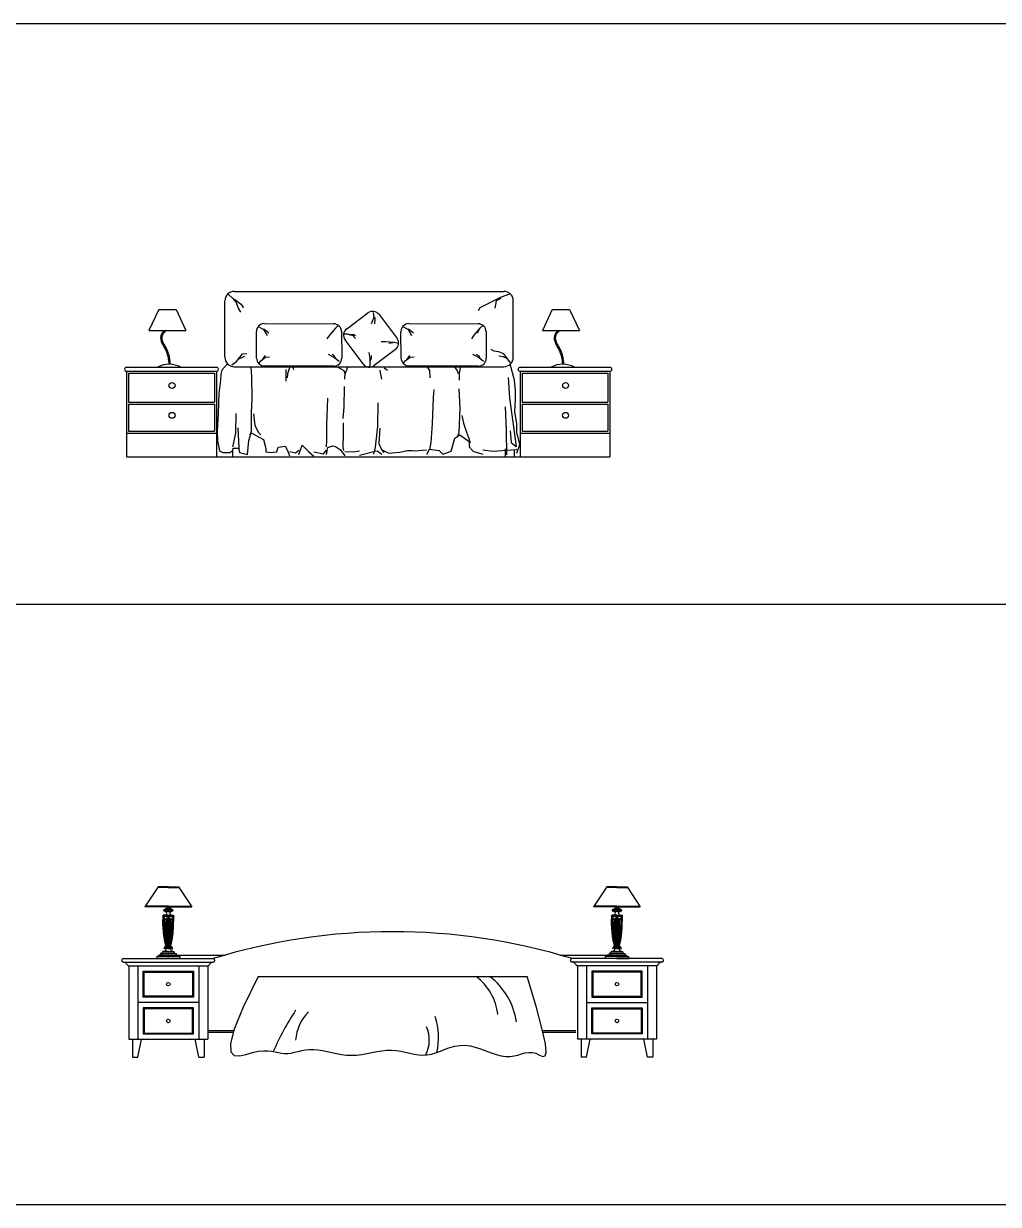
# Model space of a CAD drawing. Header units: millimetres. Extents: x 6388 to 59789, y -18725 to 8137.
# Drawn here: x 23785 to 28674, y -11653 to -5728 of the extents above; entities that cross this region are included whole.
import ezdxf

# ---------------------------------------------------------------- set-up
doc = ezdxf.new("R2010")
doc.units = ezdxf.units.MM
doc.layers.add('www.cad-blocks.net', color=7, linetype='Continuous')

# ---------------------------------------------------------------- blocks, each defined once
blk = doc.blocks.new('A$C44FF7840')
for p, q in [((550, 831.2), (1901.9, 831.2)), ((502.7, 500.4), (502.7, 783.9)), ((520.8, 815.4), (540.9, 797.3)), ((540.9, 797.3), (559, 775.1)), ((551, 791.2), (581.2, 769.1)), ((559, 775.1), (569.1, 747)), ((1888.1, 801.3), (1781.4, 749)), ((1864, 783.2), (1855.9, 747)), ((1886.1, 795.3), (1864, 783.2)), ((1930.4, 817.4), (1888.1, 801.3)), ((1949.2, 500.4), (1949.2, 783.9)), ((171, 740.7), (121.6, 635.4)), ((171, 740.7), (121.6, 635.4)), ((171, 740.7), (257.9, 740.7)), ((171, 740.7), (257.9, 740.7)), ((257.9, 740.7), (307.2, 635.4)), ((257.9, 740.7), (307.2, 635.4)), ((569.1, 747), (581.2, 726.8)), ((581.2, 769.1), (593.3, 755)), ((593.3, 755), (593.3, 749)), ((1113.8, 642.9), (1220.1, 722.7)), ((1246.8, 725.9), (1249.7, 699.9)), ((1275.7, 714.8), (1366, 594.4)), ((1781.4, 749), (1773.3, 732.9)), ((2144.4, 740.7), (2095, 635.4)), ((2144.4, 740.7), (2095, 635.4)), ((2144.4, 740.7), (2231.3, 740.7)), ((2144.4, 740.7), (2231.3, 740.7)), ((2231.3, 740.7), (2280.6, 635.4)), ((2231.3, 740.7), (2280.6, 635.4)), ((673.7, 652.5), (696.4, 639.4)), ((699.9, 669.1), (1047.7, 668.3)), ((1071.3, 659), (1056.7, 646.5)), ((1249.7, 699.9), (1236.7, 668.2)), ((1252.6, 702.8), (1254, 692.7)), ((1254, 692.7), (1252.6, 668.2)), ((1398.8, 652.5), (1421.5, 639.4)), ((1425, 669.1), (1772.8, 668.3)), ((1796.4, 659), (1781.7, 646.5)), ((121.6, 635.4), (307.2, 635.4)), ((121.6, 635.4), (307.2, 635.4)), ((661.4, 496.2), (660.5, 629.2)), ((695.8, 643.4), (704.8, 638.6)), ((696.4, 639.4), (714.2, 610)), ((704.8, 638.6), (723.6, 622.8)), ((1026.8, 611), (1013.9, 593.6)), ((1056.7, 646.5), (1026.8, 611)), ((1053.5, 639.8), (1026.8, 611)), ((1087.7, 628.9), (1088.6, 495.9)), ((1100.8, 617.6), (1115.2, 617.6)), ((1115.2, 617.6), (1144.2, 608.9)), ((1126.8, 614.7), (1149.9, 614.7)), ((1144.2, 608.9), (1157.2, 594.5)), ((1149.9, 614.7), (1158.6, 610.4)), ((1386.5, 496.2), (1385.6, 629.2)), ((1420.8, 643.4), (1429.8, 638.6)), ((1421.5, 639.4), (1439.3, 610)), ((1429.8, 638.6), (1448.7, 622.8)), ((1751.9, 611), (1739, 593.6)), ((1781.7, 646.5), (1751.9, 611)), ((1778.6, 639.8), (1768, 620.6)), ((1812.8, 628.9), (1813.7, 495.9)), ((2095, 635.4), (2280.6, 635.4)), ((2095, 635.4), (2280.6, 635.4)), ((1196.2, 467), (1105.9, 587.3)), ((1358.1, 538.9), (1251.8, 459)), ((1307.5, 577.1), (1285.8, 577.1)), ((1353.8, 574.3), (1307.5, 577.1)), ((1346.5, 572.8), (1324.9, 569.9)), ((1372.6, 569.9), (1353.8, 574.3)), ((1853.7, 531.8), (1838.9, 539.2)), ((536.9, 463.1), (561, 479.2)), ((561, 479.2), (591.2, 517.5)), ((573.1, 493.3), (603.3, 505.4)), ((591.2, 517.5), (613.4, 519.5)), ((674, 470.7), (682.6, 482.3)), ((682.6, 482.3), (706.8, 500.4)), ((691.8, 489.9), (705.6, 508.5)), ((706.8, 500.4), (726.1, 502.3)), ((1047.5, 500.4), (1021.7, 514.1)), ((1050.6, 507.1), (1040.2, 514.8)), ((1075.3, 479.8), (1047.5, 500.4)), ((1057.3, 496.7), (1050.6, 507.1)), ((1230.9, 494.8), (1226.6, 523.7)), ((1230.9, 460.1), (1230.9, 494.8)), ((1233.8, 484.7), (1238.1, 496.2)), ((1238.1, 496.2), (1238.1, 509.2)), ((1399.1, 470.7), (1407.7, 482.3)), ((1407.7, 482.3), (1431.9, 500.4)), ((1416.9, 489.9), (1430.7, 508.5)), ((1431.9, 500.4), (1451.2, 502.3)), ((1772.6, 500.4), (1746.7, 514.1)), ((1775.7, 507.1), (1765.2, 514.8)), ((1800.4, 479.8), (1772.6, 500.4)), ((1782.4, 496.7), (1775.7, 507.1)), ((1875.8, 528.1), (1853.7, 531.8)), ((1901.6, 517.1), (1875.8, 528.1)), ((1897.9, 502.3), (1875.8, 506)), ((1916.4, 495), (1897.9, 502.3)), ((1934.8, 472.9), (1901.6, 517.1)), ((10, 450), (460, 450)), ((10, 430), (10, 0)), ((10, 430), (460, 430)), ((20, 420), (20, 275)), ((20, 420), (450, 420)), ((450, 420), (450, 275)), ((460, 430), (460, 0)), ((483, 415.3), (481.2, 384.8)), ((486.6, 435), (483, 415.3)), ((515.9, 467.7), (486.6, 435)), ((550, 453.2), (1901.9, 453.2)), ((632.1, 451.2), (635.7, 404.5)), ((1049.2, 456), (701.4, 456.8)), ((808.2, 438.6), (808.2, 381.2)), ((817.2, 417.1), (815.4, 397.3)), ((826.2, 447.6), (817.2, 417.1)), ((843.5, 451.2), (847.1, 438.6)), ((1068.7, 451.2), (1099.3, 433.2)), ((1099.3, 433.2), (1104.7, 418.9)), ((1106.5, 418.9), (1102.9, 404.5)), ((1117.2, 449.4), (1106.5, 418.9)), ((1228, 452.9), (1230.9, 460.1)), ((1279, 435), (1280.8, 424.3)), ((1280.8, 424.3), (1287.9, 390.1)), ((1301.7, 447.6), (1317.9, 435)), ((1774.3, 456), (1426.5, 456.8)), ((1519.7, 449.4), (1528.7, 433.2)), ((1528.7, 433.2), (1530.5, 397.3)), ((1656.3, 449.4), (1667.1, 433.2)), ((1667.1, 433.2), (1672.5, 418.9)), ((1683.2, 447.6), (1677.9, 420.7)), ((1677.9, 420.7), (1677.9, 395.5)), ((1954.6, 384.8), (1933.9, 465.2)), ((1983.4, 450), (2433.4, 450)), ((1983.4, 430), (1983.4, 0)), ((1983.4, 430), (2433.4, 430)), ((1993.4, 420), (1993.4, 275)), ((1993.4, 420), (2423.4, 420)), ((2423.4, 420), (2423.4, 275)), ((2433.4, 430), (2433.4, 0)), ((481.2, 384.8), (472.2, 318.3)), ((635.7, 404.5), (637.5, 293.2)), ((1102.9, 404.5), (1102.9, 390.1)), ((1677.9, 395.5), (1677.9, 384.8)), ((1924, 399.1), (1929.4, 296.8)), ((1960, 334.5), (1954.6, 384.8)), ((472.2, 318.3), (468.6, 217.8)), ((1101.1, 354.2), (1099.3, 250.1)), ((1546.7, 298.6), (1543.1, 165.7)), ((1550.3, 338.1), (1546.7, 298.6)), ((1676.1, 341.7), (1681.5, 244.7)), ((1929.4, 296.8), (1963.6, 52.6)), ((1960, 287.8), (1960, 334.5)), ((20, 275), (450, 275)), ((20, 265), (20, 130)), ((20, 265), (450, 265)), ((450, 265), (450, 130)), ((637.5, 293.2), (633.9, 221.4)), ((1016.6, 295), (1013, 162.1)), ((1099.3, 250.1), (1093.9, 192.6)), ((1270, 271.6), (1268.2, 154.9)), ((1681.5, 244.7), (1676.1, 120.8)), ((1907.9, 251.9), (1913.2, 133.4)), ((1956.4, 228.5), (1960, 287.8)), ((1993.4, 275), (2423.4, 275)), ((1993.4, 265), (1993.4, 130)), ((1993.4, 265), (2423.4, 265)), ((2423.4, 265), (2423.4, 130)), ((468.6, 217.8), (463.2, 128)), ((558.4, 217.8), (556.6, 120.8)), ((633.9, 221.4), (633.9, 128)), ((646.5, 216), (653.7, 158.5)), ((1690.4, 208.8), (1699.4, 169.3)), ((1967.1, 165.7), (1956.4, 228.5)), ((10, 120), (460, 120)), ((20, 130), (450, 130)), ((463.2, 128), (465, 81.3)), ((556.6, 120.8), (544.1, 65.1)), ((567.4, 145.9), (572.8, 43.6)), ((623.1, 83.1), (633.9, 120.8)), ((633.9, 128), (628.5, 111.8)), ((633.9, 120.8), (696.8, 88.5)), ((653.7, 158.5), (671.6, 122.6)), ((671.6, 122.6), (682.4, 111.8)), ((1013, 162.1), (1013, 84.9)), ((1095.7, 171.1), (1095.7, 111.8)), ((1268.2, 154.9), (1255.6, 49)), ((1279, 144.2), (1275.4, 66.9)), ((1543.1, 165.7), (1535.9, 72.3)), ((1676.1, 120.8), (1667.1, 97.5)), ((1699.4, 169.3), (1713.8, 124.4)), ((1713.8, 124.4), (1724.6, 97.5)), ((1913.2, 133.4), (1915, 11.3)), ((1933, 131.6), (1938.4, 72.3)), ((1967.1, 124.4), (1967.1, 165.7)), ((1981.5, 63.3), (1967.1, 124.4)), ((1983.4, 120), (2433.4, 120)), ((1993.4, 130), (2423.4, 130)), ((465, 81.3), (475.8, 31)), ((544.1, 65.1), (540.5, 50.8)), ((615.9, 13.1), (623.1, 83.1)), ((696.8, 88.5), (707.6, 41.8)), ((872.9, 13.1), (890.8, 59.8)), ((890.8, 59.8), (921.4, 27.4)), ((1013, 84.9), (1011.2, 50.8)), ((1095.7, 111.8), (1093.9, 49)), ((1275.4, 66.9), (1287.9, 38.2)), ((1535.9, 72.3), (1528.7, 38.2)), ((1638.3, 29.2), (1656.3, 93.9)), ((1656.3, 93.9), (1681.5, 111.8)), ((1681.5, 111.8), (1728.2, 77.7)), ((1724.6, 97.5), (1733.6, 70.5)), ((1728.2, 77.7), (1728.2, 50.8)), ((1938.4, 72.3), (1963.6, 52.6)), ((1967.1, 18.5), (1981.5, 63.3)), ((10, 0), (2433.4, 0)), ((475.8, 31), (491.9, 22.1)), ((491.9, 22.1), (527.9, 22.1)), ((527.9, 22.1), (542.3, 32.8)), ((541.4, 38.3), (541.4, 0)), ((542.3, 32.8), (544.1, 43.6)), ((544.1, 43.6), (571, 43.6)), ((571, 43.6), (576.4, 22.1)), ((572.8, 43.6), (576.4, 41.8)), ((576.4, 22.1), (615.9, 13.1)), ((707.6, 41.8), (707.6, 25.6)), ((707.6, 25.6), (729.1, 22.1)), ((729.1, 22.1), (763.3, 25.6)), ((763.3, 25.6), (770.5, 49)), ((770.5, 49), (804.6, 54.4)), ((804.6, 54.4), (817.2, 32.8)), ((817.2, 32.8), (826.2, 5.9)), ((826.2, 27), (856.7, 21.7)), ((856.7, 21.7), (872.9, 34.2)), ((921.4, 27.4), (948.3, 4.1)), ((948.3, 25.2), (996.9, 16.3)), ((996.9, 16.3), (1013, 34.2)), ((1013, 13.1), (1018.4, 47.2)), ((1018.4, 47.2), (1043.6, 56.2)), ((1043.6, 56.2), (1057.9, 52.6)), ((1057.9, 52.6), (1083.1, 36.4)), ((1083.1, 36.4), (1104.7, 5.9)), ((1093.9, 49), (1097.5, 32.8)), ((1104.7, 27), (1149.6, 25.2)), ((1149.6, 25.2), (1178.3, 30.6)), ((1178.3, 9.5), (1262.8, 31)), ((1255.6, 49), (1248.4, 14.9)), ((1266.4, 31), (1289.7, 14.9)), ((1287.9, 38.2), (1300.5, 22.1)), ((1289.7, 36), (1325.7, 19.9)), ((1325.7, 19.9), (1377.8, 23.4)), ((1377.8, 23.4), (1419.1, 32.4)), ((1419.1, 32.4), (1442.5, 32.4)), ((1442.5, 32.4), (1455, 30.6)), ((1455, 30.6), (1514.3, 36)), ((1516.1, 14.9), (1528.7, 40)), ((1528.7, 40), (1577.2, 32.8)), ((1577.2, 32.8), (1595.2, 14.9)), ((1595.2, 14.9), (1638.3, 29.2)), ((1728.2, 50.8), (1746.1, 31)), ((1746.1, 29.2), (1796.4, 14.9)), ((1796.4, 36), (1848.6, 28.8)), ((1848.6, 28.8), (1940.2, 36)), ((1907.9, 40.3), (1907.9, 0)), ((1940.2, 36), (1963.6, 37.8)), ((1953.3, 37), (1953.3, 1.8)), ((1963.6, 37.8), (1967.1, 39.6))]:
    blk.add_line(p, q)
for centre in [(237.8, 358.9), (2211.2, 358.9), (237.8, 209.1), (2211.2, 209.1)]:
    blk.add_circle(centre, 15)
for centre, radius, start, end in [((550, 783.9), 47.2, 90, 180), ((1901.9, 783.9), 47.2, 0, 90), ((1244, 691), 39.7, 36.88863, 126.88863), ((700.2, 629.5), 39.7, 90.40057, 180.40057), ((1048, 628.6), 39.7, 0.40057, 90.40057), ((1425.3, 629.5), 39.7, 90.40057, 180.40057), ((1773.1, 628.6), 39.7, 0.40057, 90.40057), ((1137.6, 611.1), 39.7, 126.88863, 216.88863), ((1334.3, 570.6), 39.7, 306.88863, 36.88863), ((550, 500.4), 47.2, 180, 270), ((701.1, 496.5), 39.7, 180.40057, 270.40057), ((1048.9, 495.7), 39.7, 270.40057, 0.40057), ((1426.2, 496.5), 39.7, 180.40057, 270.40057), ((1774, 495.7), 39.7, 270.40057, 0.40057), ((1901.9, 500.4), 47.2, 270, 0), ((10, 440), 10, 90, 270), ((223.8, 345.7), 119.7, 60.6536, 118.7614), ((460, 440), 10, 270, 90), ((1227.9, 490.8), 39.7, 216.88863, 306.88863), ((1983.4, 440), 10, 90, 270), ((2197.2, 345.7), 119.7, 60.6536, 118.7614), ((2433.4, 440), 10, 270, 90)]:
    blk.add_arc(centre, radius, start, end)
for points, knots in [([(202.6, 635.4), (193.2, 630.3), (166, 591.7), (213.8, 538.5), (220.2, 489.3), (221.7, 465.3)], [23.461126, 23.461126, 23.461126, 23.461126, 74.79857, 203.066165, 322.864514, 322.864514, 322.864514, 322.864514]), ([(209.3, 634.6), (203.9, 629.3), (202.3, 628.2), (199.3, 625.6), (197.8, 624.1), (195, 620.7), (193.7, 618.9), (191.4, 615.2), (190.4, 613.2), (189.1, 610.3), (188.7, 609.3), (187.9, 606.9), (187.5, 605.5), (186.9, 602.8), (186.7, 601.4), (186.4, 597.8), (186.4, 595.5), (186.8, 591), (187.2, 588.7), (188.4, 584.1), (189.1, 581.7), (190.9, 577), (192, 574.6), (195, 568.5), (197, 564.8), (201.3, 557.2), (203.6, 553.3), (207, 547.3), (208.1, 545.2), (209.9, 541.9), (210.5, 540.6), (211.7, 538.2), (212.2, 537.1), (213.2, 534.9), (213.7, 533.8), (215.1, 530.5), (216, 528.3), (218.4, 521.6), (219.8, 517.2), (223.2, 504.3), (224.7, 495.9), (226.7, 480), (227.3, 472.7), (227.7, 465.3)], [23.461126, 23.461126, 23.461126, 23.461126, 34.303554, 34.303554, 45.145981, 45.145981, 55.988409, 55.988409, 66.830837, 66.830837, 72.405655, 72.405655, 80.297701, 80.297701, 88.189747, 88.189747, 101.688614, 101.688614, 115.187481, 115.187481, 128.686347, 128.686347, 142.185214, 142.185214, 163.046653, 163.046653, 183.908092, 183.908092, 194.713935, 194.713935, 201.304641, 201.304641, 206.850654, 206.850654, 212.396667, 212.396667, 223.488693, 223.488693, 245.672745, 245.672745, 287.208693, 287.208693, 323.545436, 323.545436, 323.545436, 323.545436]), ([(2176, 635.4), (2166.6, 630.3), (2139.4, 591.7), (2187.2, 538.5), (2193.6, 489.3), (2195.1, 465.3)], [23.461126, 23.461126, 23.461126, 23.461126, 74.79857, 203.066165, 322.864514, 322.864514, 322.864514, 322.864514]), ([(2182.7, 634.6), (2177.3, 629.3), (2175.7, 628.2), (2172.7, 625.6), (2171.2, 624.1), (2168.4, 620.7), (2167.1, 618.9), (2164.8, 615.2), (2163.8, 613.2), (2162.5, 610.3), (2162.1, 609.3), (2161.3, 606.9), (2160.9, 605.5), (2160.3, 602.8), (2160.1, 601.4), (2159.8, 597.8), (2159.8, 595.5), (2160.2, 591), (2160.6, 588.7), (2161.8, 584.1), (2162.5, 581.7), (2164.3, 577), (2165.4, 574.6), (2168.3, 568.5), (2170.4, 564.8), (2174.7, 557.2), (2177, 553.3), (2180.4, 547.3), (2181.5, 545.2), (2183.3, 541.9), (2183.9, 540.6), (2185.1, 538.2), (2185.6, 537.1), (2186.6, 534.9), (2187.1, 533.8), (2188.5, 530.5), (2189.4, 528.3), (2191.8, 521.6), (2193.2, 517.2), (2196.6, 504.3), (2198.1, 495.9), (2200, 480), (2200.6, 472.7), (2201.1, 465.3)], [23.461126, 23.461126, 23.461126, 23.461126, 34.303554, 34.303554, 45.145981, 45.145981, 55.988409, 55.988409, 66.830837, 66.830837, 72.405655, 72.405655, 80.297701, 80.297701, 88.189747, 88.189747, 101.688614, 101.688614, 115.187481, 115.187481, 128.686347, 128.686347, 142.185214, 142.185214, 163.046653, 163.046653, 183.908092, 183.908092, 194.713935, 194.713935, 201.304641, 201.304641, 206.850654, 206.850654, 212.396667, 212.396667, 223.488693, 223.488693, 245.672745, 245.672745, 287.208693, 287.208693, 323.545436, 323.545436, 323.545436, 323.545436])]:
    blk.add_open_spline(points, degree=3, knots=knots)
blk = doc.blocks.new('A$C6AC36A5C')
for p, q in [((182.8, 855), (116.8, 754.4)), ((234.1, 851.1), (180.3, 851.1)), ((234.1, 853.3), (181.7, 853.3)), ((234.1, 855), (182.8, 855)), ((233.9, 855), (285.2, 855)), ((233.9, 853.3), (286.3, 853.3)), ((233.9, 851.1), (287.7, 851.1)), ((285.2, 855), (351.2, 754.4)), ((2432.8, 855), (2366.8, 754.4)), ((2484.1, 851.1), (2430.3, 851.1)), ((2484.1, 853.3), (2431.7, 853.3)), ((2484.1, 855), (2432.8, 855)), ((2483.9, 855), (2535.2, 855)), ((2483.9, 853.3), (2536.3, 853.3)), ((2483.9, 851.1), (2537.7, 851.1)), ((2535.2, 855), (2601.2, 754.4)), ((234.1, 754.4), (116.8, 754.4)), ((234.1, 756.1), (117.9, 756.1)), ((234.1, 758.3), (119.4, 758.3)), ((234.1, 712.5), (208.5, 712.5)), ((208.5, 712.5), (208.5, 709.7)), ((234.1, 739.9), (212.7, 739.9)), ((234.1, 734.3), (212.7, 734.3)), ((218, 742.7), (217.8, 742.7)), ((221.9, 742.7), (218, 742.7)), ((234.1, 731.5), (218, 731.5)), ((234.1, 746.1), (221.9, 746.1)), ((234.1, 742.7), (221.9, 742.7)), ((227.8, 754.4), (227.8, 746.1)), ((233.9, 758.3), (348.6, 758.3)), ((233.9, 756.1), (350.1, 756.1)), ((233.9, 754.4), (351.2, 754.4)), ((233.9, 746.1), (246.1, 746.1)), ((233.9, 742.7), (246.1, 742.7)), ((233.9, 739.9), (255.3, 739.9)), ((233.9, 734.3), (255.3, 734.3)), ((233.9, 731.5), (250, 731.5)), ((233.9, 712.5), (259.5, 712.5)), ((240.2, 754.4), (240.2, 746.1)), ((246.1, 742.7), (250, 742.7)), ((250, 742.7), (250.2, 742.7)), ((259.5, 712.5), (259.5, 709.7)), ((2484.1, 754.4), (2366.8, 754.4)), ((2484.1, 756.1), (2367.9, 756.1)), ((2484.1, 758.3), (2369.4, 758.3)), ((2484.1, 712.5), (2458.5, 712.5)), ((2458.5, 712.5), (2458.5, 709.7)), ((2484.1, 739.9), (2462.7, 739.9)), ((2484.1, 734.3), (2462.7, 734.3)), ((2468, 742.7), (2467.8, 742.7)), ((2471.9, 742.7), (2468, 742.7)), ((2484.1, 731.5), (2468, 731.5)), ((2484.1, 746.1), (2471.9, 746.1)), ((2484.1, 742.7), (2471.9, 742.7)), ((2477.8, 754.4), (2477.8, 746.1)), ((2483.9, 758.3), (2598.6, 758.3)), ((2483.9, 756.1), (2600.1, 756.1)), ((2483.9, 754.4), (2601.2, 754.4)), ((2483.9, 746.1), (2496.1, 746.1)), ((2483.9, 742.7), (2496.1, 742.7)), ((2483.9, 739.9), (2505.3, 739.9)), ((2483.9, 734.3), (2505.3, 734.3)), ((2483.9, 731.5), (2500, 731.5)), ((2483.9, 712.5), (2509.5, 712.5)), ((2490.2, 754.4), (2490.2, 746.1)), ((2496.1, 742.7), (2500, 742.7)), ((2500, 742.7), (2500.2, 742.7)), ((2509.5, 712.5), (2509.5, 709.7)), ((234.1, 709.7), (206.3, 709.7)), ((234.1, 708.1), (206.3, 708.1)), ((234.1, 693), (206.3, 693)), ((234.1, 691.3), (206.3, 691.3)), ((222.8, 706), (244.7, 693.9)), ((223.3, 707), (245.2, 694.9)), ((225.4, 697.4), (226.4, 696.9)), ((232.5, 708.1), (232.5, 702)), ((232.5, 700.7), (232.5, 693)), ((232.5, 691.3), (232.5, 556.5)), ((233.9, 709.7), (261.7, 709.7)), ((233.9, 708.1), (261.7, 708.1)), ((233.9, 693), (261.7, 693)), ((233.9, 691.3), (261.7, 691.3)), ((235.5, 708.1), (235.5, 700.3)), ((235.5, 699), (235.5, 693)), ((235.5, 691.3), (235.5, 556.5)), ((241.6, 703.9), (242.7, 703.6)), ((2484.1, 709.7), (2456.3, 709.7)), ((2484.1, 708.1), (2456.3, 708.1)), ((2484.1, 693), (2456.3, 693)), ((2484.1, 691.3), (2456.3, 691.3)), ((2494.7, 707), (2472.8, 694.9)), ((2495.2, 706), (2473.3, 693.9)), ((2476.4, 703.9), (2475.3, 703.6)), ((2482.5, 708.1), (2482.5, 700.3)), ((2482.5, 699), (2482.5, 693)), ((2482.5, 691.3), (2482.5, 556.5)), ((2483.9, 709.7), (2511.7, 709.7)), ((2483.9, 708.1), (2511.7, 708.1)), ((2483.9, 693), (2511.7, 693)), ((2483.9, 691.3), (2511.7, 691.3)), ((2485.5, 708.1), (2485.5, 702)), ((2485.5, 700.7), (2485.5, 693)), ((2485.5, 691.3), (2485.5, 556.5)), ((2492.6, 697.4), (2491.6, 696.9)), ((234.1, 545.8), (211, 545.8)), ((234.1, 556.5), (216.6, 556.5)), ((234.1, 555.3), (216.6, 555.3)), ((234.1, 554.2), (216.6, 554.2)), ((234.1, 551.4), (216.6, 551.4)), ((233.9, 556.5), (251.4, 556.5)), ((233.9, 555.3), (251.4, 555.3)), ((233.9, 554.2), (251.4, 554.2)), ((233.9, 551.4), (251.4, 551.4)), ((233.9, 545.8), (257, 545.8)), ((2484.1, 545.8), (2461, 545.8)), ((2484.1, 556.5), (2466.6, 556.5)), ((2484.1, 555.3), (2466.6, 555.3)), ((2484.1, 554.2), (2466.6, 554.2)), ((2484.1, 551.4), (2466.6, 551.4)), ((2483.9, 556.5), (2501.4, 556.5)), ((2483.9, 555.3), (2501.4, 555.3)), ((2483.9, 554.2), (2501.4, 554.2)), ((2483.9, 551.4), (2501.4, 551.4)), ((2483.9, 545.8), (2507, 545.8)), ((9, 495), (459, 495)), ((9, 477), (459, 477)), ((18, 477), (18, 473.4)), ((234.1, 506.2), (175.6, 506.2)), ((175.6, 506.2), (175.6, 495)), ((234.1, 495), (175.6, 495)), ((186.8, 511.8), (184.6, 507.7)), ((234.1, 511.8), (186.8, 511.8)), ((234.1, 520.1), (195.2, 520.1)), ((195.2, 520.1), (195.2, 511.8)), ((234.1, 528.5), (206.4, 528.5)), ((234.1, 531.3), (207.1, 531.3)), ((207.1, 531.3), (207.1, 528.5)), ((233.9, 531.3), (260.9, 531.3)), ((233.9, 528.5), (261.6, 528.5)), ((233.9, 520.1), (272.8, 520.1)), ((233.9, 511.8), (281.2, 511.8)), ((233.9, 506.2), (292.4, 506.2)), ((233.9, 495), (292.4, 495)), ((260.9, 531.3), (260.9, 528.5)), ((272.8, 520.1), (272.8, 511.8)), ((272.8, 513), (519.9, 513)), ((281.2, 511.8), (283.4, 507.7)), ((292.4, 506.2), (292.4, 495)), ((450, 477), (450, 473.4)), ((2198.1, 513), (2445.2, 513)), ((2709, 495), (2259, 495)), ((2709, 477), (2259, 477)), ((2268, 477), (2268, 473.4)), ((2484.1, 506.2), (2425.6, 506.2)), ((2425.6, 506.2), (2425.6, 495)), ((2484.1, 495), (2425.6, 495)), ((2436.8, 511.8), (2434.6, 507.7)), ((2484.1, 511.8), (2436.8, 511.8)), ((2445.2, 520.1), (2445.2, 511.8)), ((2484.1, 520.1), (2445.2, 520.1)), ((2484.1, 528.5), (2456.4, 528.5)), ((2484.1, 531.3), (2457.1, 531.3)), ((2457.1, 531.3), (2457.1, 528.5)), ((2483.9, 531.3), (2510.9, 531.3)), ((2483.9, 528.5), (2511.6, 528.5)), ((2483.9, 520.1), (2522.8, 520.1)), ((2483.9, 511.8), (2531.2, 511.8)), ((2483.9, 506.2), (2542.4, 506.2)), ((2483.9, 495), (2542.4, 495)), ((2510.9, 531.3), (2510.9, 528.5)), ((2522.8, 520.1), (2522.8, 511.8)), ((2531.2, 511.8), (2533.4, 507.7)), ((2542.4, 506.2), (2542.4, 495)), ((2700, 477), (2700, 473.4)), ((30, 463.2), (30, 461.4)), ((30.5, 461.4), (30, 461.4)), ((33.7, 459), (434.3, 459)), ((36, 459), (36, 90)), ((81, 459), (81, 90)), ((108, 432), (360, 432)), ((108, 301.5), (108, 432)), ((108, 432), (112.5, 427.5)), ((112.5, 427.5), (355.5, 427.5)), ((112.5, 306), (112.5, 427.5)), ((355.5, 427.5), (360, 432)), ((355.5, 427.5), (355.5, 306)), ((360, 432), (360, 301.5)), ((387, 459), (387, 90)), ((432, 459), (432, 90)), ((437.5, 461.4), (438, 461.4)), ((438, 463.2), (438, 461.4)), ((2280, 463.2), (2280, 461.4)), ((2280.5, 461.4), (2280, 461.4)), ((2684.3, 459), (2283.7, 459)), ((2286, 459), (2286, 90)), ((2331, 459), (2331, 90)), ((2610, 432), (2358, 432)), ((2358, 432), (2358, 301.5)), ((2362.5, 427.5), (2358, 432)), ((2605.5, 427.5), (2362.5, 427.5)), ((2362.5, 427.5), (2362.5, 306)), ((2610, 432), (2605.5, 427.5)), ((2605.5, 306), (2605.5, 427.5)), ((2610, 301.5), (2610, 432)), ((2637, 459), (2637, 90)), ((2682, 459), (2682, 90)), ((2687.5, 461.4), (2688, 461.4)), ((2688, 463.2), (2688, 461.4)), ((684, 405), (609.3, 251)), ((684, 405), (2034, 405)), ((2080, 249.5), (2034, 405)), ((108, 301.5), (112.5, 306)), ((360, 301.5), (108, 301.5)), ((355.5, 306), (112.5, 306)), ((355.5, 306), (360, 301.5)), ((2362.5, 306), (2358, 301.5)), ((2358, 301.5), (2610, 301.5)), ((2362.5, 306), (2605.5, 306)), ((2610, 301.5), (2605.5, 306)), ((387, 274.5), (81, 274.5)), ((360, 247.5), (108, 247.5)), ((108, 247.5), (108, 117)), ((108, 247.5), (112.5, 243)), ((355.5, 243), (112.5, 243)), ((112.5, 243), (112.5, 121.5)), ((355.5, 243), (360, 247.5)), ((355.5, 121.5), (355.5, 243)), ((360, 117), (360, 247.5)), ((609.3, 251), (564.8, 141.4)), ((2109.5, 139.1), (2080, 249.5)), ((2331, 274.5), (2637, 274.5)), ((2358, 117), (2358, 247.5)), ((2358, 247.5), (2610, 247.5)), ((2362.5, 243), (2358, 247.5)), ((2362.5, 121.5), (2362.5, 243)), ((2362.5, 243), (2605.5, 243)), ((2610, 247.5), (2605.5, 243)), ((2605.5, 243), (2605.5, 121.5)), ((2610, 247.5), (2610, 117)), ((112.5, 121.5), (108, 117)), ((112.5, 121.5), (355.5, 121.5)), ((355.5, 121.5), (360, 117)), ((432, 135), (563.1, 135)), ((432, 126), (560.8, 126)), ((564.8, 141.4), (545.7, 69.2)), ((2124.9, 66.7), (2109.5, 139.1)), ((2110.3, 135), (2277, 135)), ((2112.3, 126), (2277, 126)), ((2362.5, 121.5), (2358, 117)), ((2605.5, 121.5), (2362.5, 121.5)), ((2605.5, 121.5), (2610, 117)), ((36, 90), (432, 90)), ((54, 90), (54, 0)), ((81, 0), (99, 90)), ((108, 117), (360, 117)), ((387, 0), (369, 90)), ((414, 90), (414, 0)), ((545.7, 69.2), (547, 27.4)), ((1670.6, 55.1), (1695.5, 59.6)), ((1695.5, 59.6), (1721, 60.6)), ((1721, 60.6), (1747.1, 57.6)), ((2128.8, 24.9), (2124.9, 66.7)), ((2682, 90), (2286, 90)), ((2304, 90), (2304, 0)), ((2331, 0), (2349, 90)), ((2610, 117), (2358, 117)), ((2637, 0), (2619, 90)), ((2664, 90), (2664, 0)), ((54, 0), (81, 0)), ((387, 0), (414, 0)), ((547, 27.4), (563.6, 8.9)), ((563.6, 8.9), (590.6, 6.8)), ((590.6, 6.8), (623, 14.1)), ((623, 14.1), (655.9, 23.7)), ((655.9, 23.7), (685.2, 30.1)), ((685.2, 30.1), (710.6, 32.6)), ((710.6, 32.6), (732.8, 32.4)), ((732.8, 32.4), (752.3, 30.1)), ((752.3, 30.1), (769.9, 26.6)), ((769.9, 26.6), (786.2, 23)), ((786.2, 23), (801.7, 19.9)), ((801.7, 19.9), (817.2, 18.4)), ((817.2, 18.4), (833.2, 19)), ((833.2, 19), (849.8, 21.3)), ((849.8, 21.3), (867, 24.9)), ((867, 24.9), (884.9, 29)), ((884.9, 29), (903.5, 33.1)), ((903.5, 33.1), (922.8, 36.6)), ((922.8, 36.6), (942.8, 38.8)), ((942.8, 38.8), (963.6, 39.3)), ((963.6, 39.3), (985.2, 37.5)), ((985.2, 37.5), (1007.5, 33.9)), ((1007.5, 33.9), (1030.5, 29.2)), ((1030.5, 29.2), (1054, 23.9)), ((1054, 23.9), (1078.1, 18.8)), ((1078.1, 18.8), (1102.6, 14.3)), ((1102.6, 14.3), (1127.5, 11.1)), ((1127.5, 11.1), (1152.7, 9.9)), ((1152.7, 9.9), (1178.2, 11.1)), ((1178.2, 11.1), (1203.8, 14.2)), ((1203.8, 14.2), (1229.4, 18.6)), ((1229.4, 18.6), (1255, 23.6)), ((1255, 23.6), (1280.3, 28.5)), ((1280.3, 28.5), (1305.3, 32.6)), ((1305.3, 32.6), (1329.9, 35.4)), ((1329.9, 35.4), (1353.9, 36.2)), ((1353.9, 36.2), (1377.3, 34.4)), ((1377.3, 34.4), (1400.1, 30.8)), ((1400.1, 30.8), (1422.5, 26)), ((1422.5, 26), (1444.5, 20.8)), ((1444.5, 20.8), (1466.4, 16)), ((1466.4, 16), (1488.2, 12.3)), ((1488.2, 12.3), (1509.9, 10.7)), ((1509.9, 10.7), (1531.9, 11.7)), ((1531.9, 11.7), (1554, 16)), ((1554, 16), (1576.5, 22.7)), ((1576.5, 22.7), (1599.3, 31)), ((1599.3, 31), (1622.6, 39.8)), ((1622.6, 39.8), (1646.3, 48.2)), ((1646.3, 48.2), (1670.6, 55.1)), ((1747.1, 57.6), (1773.7, 51.2)), ((1773.7, 51.2), (1800.5, 42.6)), ((1800.5, 42.6), (1827, 32.8)), ((1827, 32.8), (1853.2, 22.9)), ((1853.2, 22.9), (1878.6, 13.9)), ((1878.6, 13.9), (1903, 7)), ((1903, 7), (1926.1, 3.3)), ((1926.1, 3.3), (1947.7, 3.3)), ((1947.7, 3.3), (1968, 6.4)), ((1968, 6.4), (1987.3, 11.2)), ((1987.3, 11.2), (2005.7, 16.7)), ((2005.7, 16.7), (2023.7, 21.4)), ((2023.7, 21.4), (2041.4, 24.3)), ((2041.4, 24.3), (2059.1, 24.2)), ((2059.1, 24.2), (2077.2, 19.7)), ((2077.2, 19.7), (2095.3, 11.2)), ((2095.3, 11.2), (2111.6, 4.4)), ((2111.6, 4.4), (2123.6, 6.5)), ((2123.6, 6.5), (2128.8, 24.9)), ((2331, 0), (2304, 0)), ((2664, 0), (2637, 0))]:
    blk.add_line(p, q)
for centre in [(234, 366.8), (2484, 366.8), (234, 182.3), (2484, 182.3)]:
    blk.add_circle(centre, 9)
for centre, radius, start, end in [((208.1, 743.9), 31.4, 270.80671, 292.94877), ((212.7, 737.1), 2.79, 90, 270), ((218, 741.3), 1.4, 90, 270), ((218.5, 733), 1.56, 121.33272, 250.24004), ((221.9, 744.4), 1.68, 90, 270), ((217.3, 723.7), 9.21, 289.04027, 58.01473), ((250.7, 723.7), 9.21, 121.98527, 250.95973), ((246.1, 744.4), 1.68, 270, 90), ((259.9, 743.9), 31.4, 247.05123, 269.19329), ((250, 741.3), 1.4, 270, 90), ((249.5, 733), 1.56, 289.75996, 58.66728), ((255.3, 737.1), 2.79, 270, 90), ((2458.1, 743.9), 31.4, 270.80671, 292.94877), ((2462.7, 737.1), 2.79, 90, 270), ((2468, 741.3), 1.4, 90, 270), ((2468.5, 733), 1.56, 121.33272, 250.24004), ((2471.9, 744.4), 1.68, 90, 270), ((2467.3, 723.7), 9.21, 289.04027, 58.01473), ((2500.7, 723.7), 9.21, 121.98527, 250.95973), ((2496.1, 744.4), 1.68, 270, 90), ((2509.9, 743.9), 31.4, 247.05123, 269.19329), ((2500, 741.3), 1.4, 270, 90), ((2499.5, 733), 1.56, 289.75996, 58.66728), ((2505.3, 737.1), 2.79, 270, 90), ((206.3, 708.9), 0.838, 90, 270), ((206.3, 692.1), 0.838, 90, 270), ((223.5, 700.5), 17.2, 153.82474, 205.79998), ((223.5, 700.5), 16.1, 152.4925, 206.99917), ((195.2, 700.6), 15.8, 331.23318, 28.14971), ((195.2, 700.6), 16.9, 333.33155, 26.14653), ((924.3, 695.3), 712.6, 180.32016, 191.23461), ((219.7, 700.4), 7.56, 58.58207, 332.31523), ((219.7, 700.4), 6.44, 58.58207, 332.11651), ((922.8, 695.3), 709.5, 180.32146, 191.28504), ((816.3, 663.2), 596, 177.30143, 190.32107), ((814.8, 663.2), 592.9, 177.28717, 190.37634), ((1394.5, 667), 1168.2, 178.80721, 185.42741), ((1435.1, 666.6), 1207.1, 178.82519, 184.93742), ((-967.1, 666.6), 1207.1, 355.06258, 1.17481), ((-346.8, 663.2), 592.9, 349.62366, 2.71283), ((-926.5, 667), 1168.2, 354.57259, 1.19279), ((-348.3, 663.2), 596, 349.67893, 2.69857), ((-454.8, 695.3), 709.5, 348.71496, 359.67854), ((248.3, 700.5), 7.56, 238.58207, 153.26028), ((248.3, 700.5), 6.44, 238.58207, 151.26091), ((-456.3, 695.3), 712.6, 348.76539, 359.67984), ((272.8, 700.6), 16.9, 153.80365, 206.66845), ((272.8, 700.6), 15.8, 151.85029, 208.76682), ((244.5, 700.5), 16.1, 333.00083, 27.5075), ((244.5, 700.5), 17.2, 334.20002, 26.17526), ((261.7, 708.9), 0.838, 270, 90), ((261.7, 692.1), 0.838, 270, 90), ((2456.3, 708.9), 0.838, 90, 270), ((2456.3, 692.1), 0.838, 90, 270), ((2473.5, 700.5), 17.2, 153.82474, 205.79998), ((2473.5, 700.5), 16.1, 152.4925, 206.99917), ((2445.2, 700.6), 15.8, 331.23318, 28.14971), ((2445.2, 700.6), 16.9, 333.33155, 26.19635), ((3174.3, 695.3), 712.6, 180.32016, 191.23461), ((2469.7, 700.5), 7.56, 26.73972, 301.41793), ((2469.7, 700.5), 6.44, 28.73909, 301.41793), ((3172.8, 695.3), 709.5, 180.32146, 191.28504), ((3066.3, 663.2), 596, 177.30143, 190.32107), ((3064.8, 663.2), 592.9, 177.28717, 190.37634), ((3644.5, 667), 1168.2, 178.80721, 185.42741), ((3685.1, 666.6), 1207.1, 178.82519, 184.93742), ((1282.9, 666.6), 1207.1, 355.06258, 1.17481), ((1903.2, 663.2), 592.9, 349.62366, 2.71283), ((1323.5, 667), 1168.2, 354.57259, 1.19279), ((1901.7, 663.2), 596, 349.67893, 2.69857), ((1795.2, 695.3), 709.5, 348.71496, 359.67854), ((2498.3, 700.4), 7.56, 207.68477, 121.41793), ((2498.3, 700.4), 6.44, 207.88349, 121.41793), ((1793.7, 695.3), 712.6, 348.76539, 359.67984), ((2522.8, 700.6), 16.9, 153.85347, 206.66845), ((2522.8, 700.6), 15.8, 151.85029, 208.76682), ((2494.5, 700.5), 16.1, 333.00083, 27.5075), ((2494.5, 700.5), 17.2, 334.20002, 26.17526), ((2511.7, 708.9), 0.838, 270, 90), ((2511.7, 692.1), 0.838, 270, 90), ((1359, -2437.5), 3067.5, 72.93847, 107.06153), ((201.6, 565.2), 34.4, 279.22863, 301.86873), ((216.6, 545.8), 5.59, 90, 180), ((216.6, 555.9), 0.559, 90, 270), ((216.6, 554.8), 0.559, 90, 270), ((222.7, 553.8), 3.55, 173.44551, 222.66086), ((217.2, 541.9), 6.41, 293.80209, 37.8652), ((250.8, 541.9), 6.41, 142.1348, 246.19791), ((245.3, 553.8), 3.55, 317.33914, 6.28537), ((266.4, 565.2), 34.4, 238.13127, 260.77137), ((251.4, 555.9), 0.559, 270, 90), ((251.4, 554.8), 0.559, 270, 90), ((251.4, 545.8), 5.59, 0, 90), ((2451.6, 565.2), 34.4, 279.22863, 301.86873), ((2466.6, 545.8), 5.59, 90, 180), ((2466.6, 555.9), 0.559, 90, 270), ((2466.6, 554.8), 0.559, 90, 270), ((2472.7, 553.8), 3.55, 173.71463, 222.66086), ((2467.2, 541.9), 6.41, 293.80209, 37.8652), ((2500.8, 541.9), 6.41, 142.1348, 246.19791), ((2495.3, 553.8), 3.55, 317.33914, 6.55449), ((2516.4, 565.2), 34.4, 238.13127, 260.77137), ((2501.4, 555.9), 0.559, 270, 90), ((2501.4, 554.8), 0.559, 270, 90), ((2501.4, 545.8), 5.59, 0, 90), ((9, 486), 9, 90, 270), ((182.2, 509), 2.79, 270, 332.22938), ((206.4, 524.3), 4.19, 90, 270), ((261.6, 524.3), 4.19, 270, 90), ((285.8, 509), 2.79, 207.77062, 270), ((459, 486), 9, 270, 90), ((2259, 486), 9, 90, 270), ((2432.2, 509), 2.79, 270, 332.22938), ((2456.4, 524.3), 4.19, 90, 270), ((2511.6, 524.3), 4.19, 270, 90), ((2535.8, 509), 2.79, 207.77062, 270), ((2709, 486), 9, 270, 90), ((18.7, 466.6), 6.81, 0, 95.61327), ((31.4, 469.7), 6.65, 207.09756, 257.89549), ((30.2, 457.8), 3.62, 87.36432, 92.63568), ((30.2, 457.7), 3.72, 20.63155, 93.81393), ((437.8, 457.7), 3.72, 86.18607, 159.36845), ((437.8, 457.8), 3.62, 87.36432, 92.63568), ((436.6, 469.7), 6.65, 282.10451, 332.90244), ((449.3, 466.6), 6.81, 84.38673, 180), ((2268.7, 466.6), 6.81, 0, 95.61327), ((2281.4, 469.7), 6.65, 207.09756, 257.89549), ((2280.2, 457.7), 3.72, 20.63155, 93.81393), ((2280.2, 457.8), 3.62, 87.36432, 92.63568), ((2687.8, 457.7), 3.72, 86.18607, 159.36845), ((2687.8, 457.8), 3.62, 87.36432, 92.63568), ((2686.6, 469.7), 6.65, 282.10451, 332.90244), ((2699.3, 466.6), 6.81, 84.38673, 180), ((1608.8, 181.4), 280.1, 6.79047, 52.96897), ((1630.5, 125.2), 353.7, 8.44231, 52.28341), ((1971.2, -491.1), 1317.4, 146.51264, 156.77364), ((1097.7, 69.5), 225.9, 135.52948, 175.71485), ((1264.4, 98.8), 324.9, 346.73816, 18.85447), ((1377.9, 86.9), 165.2, 332.78788, 23.63026)]:
    blk.add_arc(centre, radius, start, end)
at = {"extrusion": (0, 0, -1)}
for centre in [(234.9, 712.9), (2484.9, 712.9)]:
    blk.add_ellipse(centre, major_axis=(-0.3, 173.7), ratio=0.164239, start_param=3.591268, end_param=4.588047, dxfattribs=at)
for centre in [(233.1, 712.9), (2483.1, 712.9)]:
    blk.add_ellipse(centre, major_axis=(0.3, 173.7), ratio=0.164239, start_param=3.591268, end_param=4.588047)
for points, knots in [([(224.6, 556.5), (222.8, 560.5), (221.3, 564.3), (218.5, 573.5), (217.1, 578.8), (214.6, 590.7), (213.4, 597.3), (211.5, 611.4), (210.6, 618.9), (209.3, 634.4), (208.8, 642.3), (208.4, 687.9), (208.4, 689.6), (208.3, 691.3)], [-2.7047113, -2.7047113, -2.7047113, -2.7047113, -2.518487, -2.518487, -2.3284401, -2.3284401, -2.1383931, -2.1383931, -1.9483462, -1.9483462, -1.7582992, -1.7582992, -1.717379, -1.717379, -1.717379, -1.717379]), ([(243.3, 556.5), (245.3, 560.5), (246.7, 564.3), (249.5, 573.5), (250.9, 578.8), (253.4, 590.7), (254.6, 597.3), (256.5, 611.4), (257.4, 618.9), (258.7, 634.4), (259.2, 642.3), (259.6, 687.9), (259.6, 689.6), (259.7, 691.3)], [-2.7040695, -2.7040695, -2.7040695, -2.7040695, -2.518487, -2.518487, -2.3284401, -2.3284401, -2.1383931, -2.1383931, -1.9483462, -1.9483462, -1.7582992, -1.7582992, -1.717379, -1.717379, -1.717379, -1.717379]), ([(2474.7, 556.5), (2472.7, 560.5), (2471.3, 564.3), (2468.5, 573.5), (2467.1, 578.8), (2464.6, 590.7), (2463.4, 597.3), (2461.5, 611.4), (2460.6, 618.9), (2459.3, 634.4), (2458.8, 642.3), (2458.4, 687.9), (2458.4, 689.6), (2458.3, 691.3)], [-2.7040695, -2.7040695, -2.7040695, -2.7040695, -2.518487, -2.518487, -2.3284401, -2.3284401, -2.1383931, -2.1383931, -1.9483462, -1.9483462, -1.7582992, -1.7582992, -1.717379, -1.717379, -1.717379, -1.717379]), ([(2493.4, 556.5), (2495.2, 560.5), (2496.7, 564.3), (2499.5, 573.5), (2500.9, 578.8), (2503.4, 590.7), (2504.6, 597.3), (2506.5, 611.4), (2507.4, 618.9), (2508.7, 634.4), (2509.2, 642.3), (2509.6, 687.9), (2509.6, 689.6), (2509.7, 691.3)], [-2.7047113, -2.7047113, -2.7047113, -2.7047113, -2.518487, -2.518487, -2.3284401, -2.3284401, -2.1383931, -2.1383931, -1.9483462, -1.9483462, -1.7582992, -1.7582992, -1.717379, -1.717379, -1.717379, -1.717379])]:
    blk.add_open_spline(points, degree=3, knots=knots)
blk = doc.blocks.new('FORMAT')
at = {"color": 155, "true_color": 0x546d8e}
for p, q in [((10116.5, -5727.9), (59789.4, -5727.9)), ((10116.5, -8640.9), (59789.4, -8640.9)), ((10116.5, -11652.9), (59789.4, -11652.9))]:
    blk.add_line(p, q, dxfattribs=at)

msp = doc.modelspace()

# ---------------------------------------------------------------- block references
for name, p in [('A$C44FF7840', (24292, -7902.6)), ('A$C6AC36A5C', (24277, -10914.6))]:
    msp.add_blockref(name, p)
at = {"layer": 'www.cad-blocks.net'}
msp.add_blockref('FORMAT', (0, 0), dxfattribs=at)

doc.saveas('drawing.dxf')
